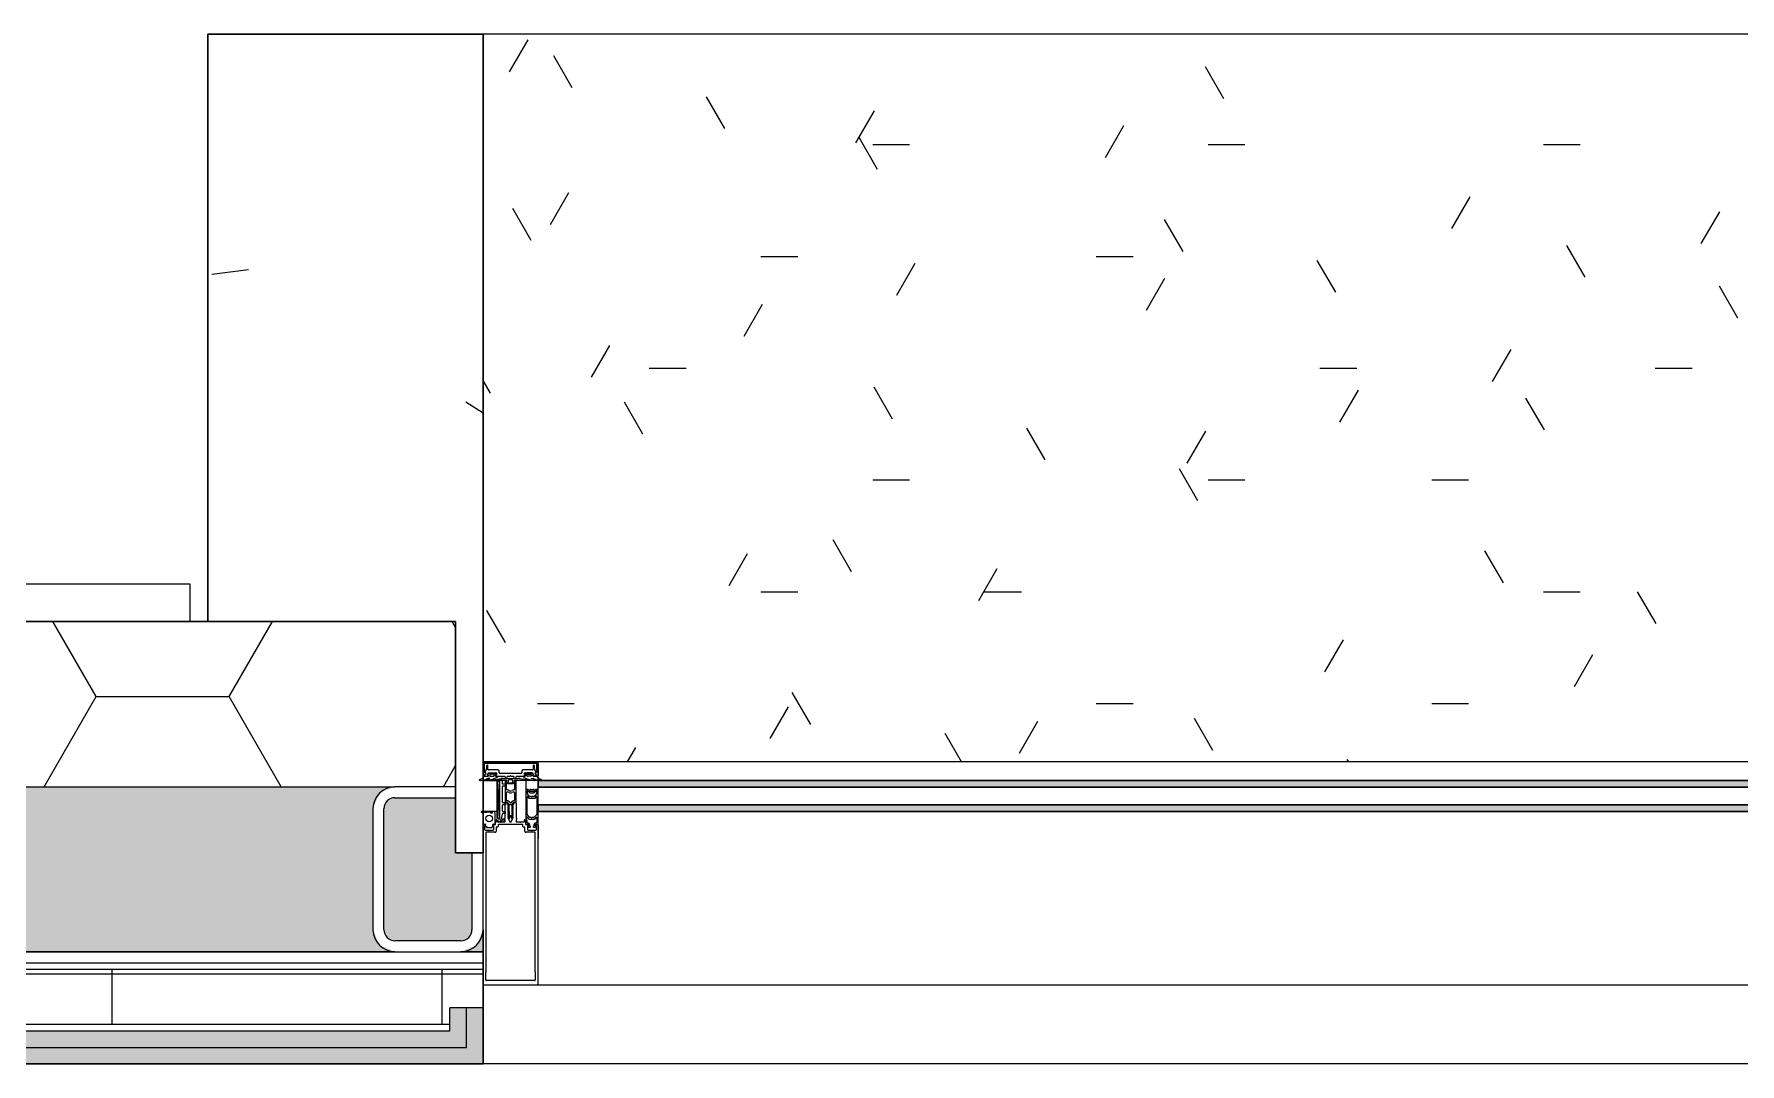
# Model space of a CAD drawing. Header units: millimetres. Extents: x 155920 to 295199, y -4084 to 97293.
# Drawn here: x 190401 to 191951, y 34245 to 35181 of the extents above; entities that cross this region are included whole.
import ezdxf

# ---------------------------------------------------------------- set-up
doc = ezdxf.new("R2010")
doc.units = ezdxf.units.MM
doc.header["$MEASUREMENT"] = 0
for name, color, linetype, lineweight in [('A-DETL-GENF', 7, 'CONTINUOUS', 9), ('A-GLAZ', 7, 'CONTINUOUS', 9), ('A-GLAZ-CURT', 7, 'CONTINUOUS', 9), ('A-GLAZ-CWMG', 7, 'CONTINUOUS', 9), ('A-WALL', 7, 'CONTINUOUS', 9), ('A-WALL-PATT', 7, 'CONTINUOUS', 25), ('I-WALL', 7, 'CONTINUOUS', 9), ('S-COLS', 52, 'CONTINUOUS', 9)]:
    doc.layers.add(name, color=color, linetype=linetype, lineweight=lineweight)

msp = doc.modelspace()

# ---------------------------------------------------------------- hatches: boundary and pattern name
at = {"layer": 'A-GLAZ-CURT'}
h = msp.add_hatch(color=256, dxfattribs=at)
h.paths.add_polyline_path([(192380.8, 34474.8), (192380.8, 34480.8), (190858.8, 34480.8), (190858.8, 34474.8), (192324, 34474.8)], flags=0)
h.paths.add_polyline_path([(192380.8, 34496.8), (192380.8, 34502.8), (190858.8, 34502.8), (190858.8, 34496.8), (192324, 34496.8)], flags=0)
at = {"layer": 'A-WALL-PATT', "lineweight": 9}
h = msp.add_hatch(color=256, dxfattribs=at)
h.paths.add_polyline_path([(230738.8, 34347.3), (230990.8, 34347.3), (230990.8, 34497.3), (229692.8, 34497.3), (229692.8, 34347.3), (230298.1, 34347.3)], flags=0)
h.paths.add_polyline_path([(220908.8, 34347.3), (220908.8, 34497.3), (202317.8, 34497.3), (202317.8, 34347.3), (220879.3, 34347.3)], flags=0)
h.paths.add_polyline_path([(199908.8, 34347.3), (199908.8, 34497.3), (197442.8, 34497.3), (197442.8, 34347.3), (199799.2, 34347.3)], flags=0)
h.paths.add_polyline_path([(194658.8, 34347.3), (194658.8, 34497.3), (192497.8, 34497.3), (192512, 34491.5), (192517.8, 34477.3), (192517.8, 34367.3), (192512, 34353.2), (192497.8, 34347.3), (194417.1, 34347.3)], flags=0)
h.paths.add_polyline_path([(192423.7, 34347.3), (192435, 34348.5), (192423.7, 34353.2), (192417.8, 34367.3), (192417.8, 34347.3)], flags=0)
h.paths.add_polyline_path([(190803, 34347.3), (190808.8, 34347.3), (190808.8, 34367.3), (190803, 34353.2), (190788.8, 34347.3), (190798.8, 34347.3)], flags=0)
h.paths.add_polyline_path([(190718.8, 34347.3), (190728.8, 34347.3), (190714.7, 34353.2), (190708.8, 34367.3), (190708.8, 34477.3), (190714.7, 34491.5), (190728.8, 34497.3), (187318, 34497.3), (187318, 34347.3), (190714.7, 34347.3)], flags=0)
h.paths.add_polyline_path([(183652.8, 34347.3), (185283.8, 34347.3), (185283.8, 34497.3), (159942.8, 34497.3), (159942.8, 34347.3), (183432.8, 34347.3)], flags=0)
h.paths.add_polyline_path([(157908.7, 34347.3), (157908.7, 34497.3), (156603.8, 34497.3), (156603.8, 34347.3), (157340, 34347.3)], flags=0)
h.paths.add_polyline_path([(192442.8, 34357.3), (192497.8, 34357.3), (192504.9, 34360.3), (192507.8, 34367.3), (192507.8, 34477.3), (192504.9, 34484.4), (192497.8, 34487.3), (192442.8, 34487.3), (192442.8, 34437.3), (192427.8, 34437.3), (192427.8, 34367.3), (192430.8, 34360.3), (192437.8, 34357.3)], flags=0)
h.paths.add_polyline_path([(190728.8, 34357.3), (190788.8, 34357.3), (190795.9, 34360.3), (190798.8, 34367.3), (190798.8, 34437.3), (190783.8, 34437.3), (190783.8, 34487.3), (190728.8, 34487.3), (190721.8, 34484.4), (190718.8, 34477.3), (190718.8, 34367.3), (190721.8, 34360.3)], flags=0)
h = msp.add_hatch(color=256, dxfattribs=at)
h.paths.add_polyline_path([(194118.1, 34245.3), (194658.8, 34245.3), (194658.8, 34296.3), (194643.8, 34296.3), (194643.8, 34260.3), (192432.8, 34260.3), (192432.8, 34296.3), (192417.8, 34296.3), (192417.8, 34245.3), (193819.1, 34245.3)], flags=0)
h.paths.add_polyline_path([(190808.8, 34245.3), (190808.8, 34296.3), (190793.8, 34296.3), (190793.8, 34260.3), (189398.8, 34260.3), (189398.8, 34245.3), (190231, 34245.3)], flags=0)
h.paths.add_polyline_path([(197480.3, 34245.3), (197480.3, 34260.3), (197457.8, 34260.3), (197457.8, 34296.3), (197442.8, 34296.3), (197442.8, 34245.3)], flags=0)
at = {"layer": 'A-WALL-PATT', "lineweight": 5}
h = msp.add_hatch(color=256, dxfattribs=at)
h.paths.add_polyline_path([(194417.1, 34260.3), (194643.8, 34260.3), (194643.8, 34296.3), (194628.8, 34296.3), (194628.8, 34275.3), (192447.8, 34275.3), (192447.8, 34296.3), (192432.8, 34296.3), (192432.8, 34260.3), (194118.1, 34260.3)], flags=0)
h.paths.add_polyline_path([(197480.3, 34260.3), (197480.3, 34275.3), (197472.8, 34275.3), (197472.8, 34296.3), (197457.8, 34296.3), (197457.8, 34260.3)], flags=0)
h.paths.add_polyline_path([(189398.8, 34260.3), (190793.8, 34260.3), (190793.8, 34296.3), (190778.8, 34296.3), (190778.8, 34275.3), (189398.8, 34275.3)], flags=0)

# ---------------------------------------------------------------- linework, layer by layer
at = {"layer": 'A-DETL-GENF'}
for p, q in [((190808.8, 34507.3), (190808.8, 34518.3)), ((190809.8, 34517.8), (190809.8, 34516.5)), ((190811.4, 34509.7), (190809.9, 34507.1)), ((190811.2, 34509.7), (190809.9, 34506.9)), ((190810, 34516.1), (190810, 34510.7)), ((190810.1, 34510.5), (190811.2, 34509.9)), ((190810.3, 34519.8), (190857.3, 34519.8)), ((190811, 34518.3), (190810.3, 34518.3)), ((190812, 34513.1), (190810.6, 34510.7)), ((190810.6, 34510.4), (190811.3, 34510)), ((190853.1, 34518.3), (190811, 34518.3)), ((190812, 34516.3), (190812, 34513.4)), ((190812.8, 34516.8), (190812.5, 34516.8)), ((190813.3, 34513), (190813.3, 34516.3)), ((190813.3, 34508.5), (190814.8, 34509.8)), ((190822.5, 34512.5), (190813.8, 34512.5)), ((190814.3, 34510), (190820.5, 34510)), ((190814.8, 34509.8), (190819, 34509.8)), ((190819, 34509.8), (190820.5, 34508.5)), ((190821, 34509.5), (190821, 34508)), ((190823.5, 34510.3), (190823.5, 34511.5)), ((190844.1, 34511.5), (190844.1, 34510.3)), ((190853.8, 34512.5), (190845.1, 34512.5)), ((190846.6, 34508), (190846.6, 34509.5)), ((190847.1, 34510), (190853.3, 34510)), ((190848.6, 34509.8), (190847.1, 34508.5)), ((190852.8, 34509.8), (190848.6, 34509.8)), ((190854.3, 34508.5), (190852.8, 34509.8)), ((190857.3, 34518.3), (190853.1, 34518.3)), ((190854.3, 34516.3), (190854.3, 34513)), ((190855.1, 34516.8), (190854.8, 34516.8)), ((190855.6, 34513.4), (190855.6, 34516.3)), ((190857.1, 34510.7), (190855.7, 34513.1)), ((190856.3, 34510), (190857, 34510.4)), ((190857.8, 34507.1), (190856.3, 34509.7)), ((190857.8, 34506.9), (190856.4, 34509.6)), ((190856.5, 34509.9), (190857.5, 34510.4)), ((190857.6, 34510.6), (190857.6, 34516.1)), ((190857.8, 34516.5), (190857.8, 34517.8)), ((190858.8, 34518.3), (190858.8, 34507.3)), ((190806.6, 34502.8), (190805.7, 34502.8)), ((190809.7, 34506.8), (190809.3, 34506.8)), ((190810, 34506.8), (190812.9, 34506.8)), ((190810.2, 34506.8), (190813.5, 34506.8)), ((190812, 34503.3), (190817.2, 34503.3)), ((190828.8, 34502.8), (190812, 34502.8)), ((190812.8, 34508), (190812.8, 34508.5)), ((190813.5, 34507.9), (190813, 34507.8)), ((190813, 34504.1), (190815.1, 34504.4)), ((190815, 34504.6), (190813.3, 34504.6)), ((190813.7, 34507.9), (190813.5, 34507.9)), ((190813.7, 34507), (190813.7, 34507.9)), ((190814.9, 34508.3), (190814.9, 34507.3)), ((190818.4, 34508.8), (190815.4, 34508.8)), ((190815.4, 34506.8), (190818.4, 34506.8)), ((190821.6, 34505.7), (190817.7, 34504.1)), ((190818, 34503.4), (190825.2, 34504.7)), ((190818.9, 34507.3), (190818.9, 34508.3)), ((190820.2, 34507.9), (190820.2, 34507)), ((190820.4, 34507.9), (190820.2, 34507.9)), ((190820.8, 34507.8), (190820.4, 34507.9)), ((190820.4, 34506.8), (190821.9, 34506.8)), ((190821, 34506.8), (190828.3, 34506.8)), ((190821.8, 34502.3), (190823.8, 34468.3)), ((190823.8, 34502.3), (190821.8, 34468.3)), ((190821.8, 34502.3), (190823.8, 34502.3)), ((190821.8, 34468.3), (190821.8, 34502.3)), ((190821.9, 34506.8), (190821.9, 34506.1)), ((190823.8, 34468.3), (190823.8, 34503.3)), ((190823.8, 34502.3), (190823.8, 34468.3)), ((190824.3, 34503.8), (190825.8, 34503.8)), ((190833.8, 34509.3), (190824.5, 34509.3)), ((190826.3, 34503.3), (190826.3, 34500.3)), ((190826.3, 34497.3), (190826.3, 34483.3)), ((190826.8, 34499.8), (190829.2, 34499.8)), ((190829.2, 34497.8), (190826.8, 34497.8)), ((190827, 34504.8), (190833.8, 34504.8)), ((190828.8, 34506.3), (190828.8, 34505.3)), ((190830.2, 34502.8), (190828.8, 34502.8)), ((190828.8, 34502.6), (190828.8, 34483.3)), ((190829.9, 34502.8), (190829, 34502.8)), ((190829.3, 34504.8), (190830.2, 34504.8)), ((190829.4, 34499.6), (190829.4, 34498)), ((190830.1, 34501.9), (190830.6, 34501.9)), ((190830.3, 34494.8), (190830.1, 34501.9)), ((190831.8, 34499.8), (190830.2, 34501.1)), ((190830.4, 34501.7), (190830.6, 34501.7)), ((190830.6, 34501.7), (190830.6, 34502.4)), ((190830.7, 34505.3), (190830.7, 34506.3)), ((190831.2, 34494.3), (190830.8, 34494.3)), ((190831.2, 34506.8), (190833.5, 34506.8)), ((190831.8, 34502.9), (190831.8, 34501.3)), ((190835.8, 34499.8), (190831.8, 34499.8)), ((190833.8, 34503.4), (190832.3, 34503.4)), ((190832.3, 34500.8), (190835.3, 34500.8)), ((190843.1, 34509.3), (190833.8, 34509.3)), ((190833.8, 34504.8), (190840.7, 34504.8)), ((190835.3, 34503.4), (190833.8, 34503.4)), ((190834.1, 34506.8), (190836.4, 34506.8)), ((190835.8, 34501.3), (190835.8, 34502.9)), ((190837.4, 34501.1), (190835.8, 34499.8)), ((190836.8, 34494.3), (190836.5, 34494.3)), ((190836.9, 34506.3), (190836.9, 34505.3)), ((190837.1, 34502.4), (190837.1, 34501.7)), ((190837.1, 34501.9), (190837.5, 34501.9)), ((190837.1, 34501.7), (190837.3, 34501.7)), ((190837.4, 34495.3), (190837.3, 34494.8)), ((190837.4, 34504.8), (190838.3, 34504.8)), ((190837.5, 34501.9), (190837.4, 34495.3)), ((190838.8, 34502.8), (190837.5, 34502.8)), ((190838.6, 34502.8), (190837.8, 34502.8)), ((190838.8, 34505.3), (190838.8, 34506.3)), ((190855.6, 34502.8), (190838.8, 34502.8)), ((190838.8, 34493), (190838.8, 34502.6)), ((190839.3, 34506.8), (190846.7, 34506.8)), ((190842.4, 34504.7), (190849.6, 34503.4)), ((190845.7, 34506.8), (190845.7, 34506.1)), ((190847.3, 34506.8), (190845.7, 34506.8)), ((190846, 34505.7), (190849.9, 34504.1)), ((190846.8, 34507.8), (190847.3, 34507.9)), ((190847.3, 34507.9), (190847.5, 34507.9)), ((190847.5, 34507.9), (190847.5, 34507)), ((190847.6, 34502.8), (190847.6, 34498.8)), ((190858.8, 34502.8), (190847.6, 34502.8)), ((190847.6, 34498.8), (190847.6, 34494.8)), ((190847.6, 34494.8), (190849.6, 34494.8)), ((190847.6, 34494.3), (190847.6, 34463)), ((190849.1, 34494.8), (190848.1, 34494.8)), ((190848.7, 34507.3), (190848.7, 34508.3)), ((190849.2, 34508.8), (190852.2, 34508.8)), ((190852.2, 34506.8), (190849.2, 34506.8)), ((190849.3, 34493.8), (190849.9, 34493.8)), ((190849.9, 34493.8), (190850, 34494.4)), ((190850.5, 34503.3), (190855.6, 34503.3)), ((190851.3, 34493.3), (190851.3, 34494.3)), ((190851.8, 34494.8), (190853.3, 34494.8)), ((190852.6, 34504.6), (190854.4, 34504.6)), ((190854.7, 34504.1), (190852.6, 34504.4)), ((190852.7, 34508.3), (190852.7, 34507.3)), ((190853.3, 34494.8), (190854.8, 34494.8)), ((190854, 34507.9), (190854.2, 34507.9)), ((190854, 34507), (190854, 34507.9)), ((190854.2, 34507.9), (190854.6, 34507.8)), ((190857.4, 34506.8), (190854.2, 34506.8)), ((190854.8, 34508.5), (190854.8, 34508)), ((190854.8, 34506.8), (190857.6, 34506.8)), ((190855.3, 34494.3), (190855.3, 34493.3)), ((190856.5, 34493.7), (190856.5, 34494.4)), ((190856.5, 34493.8), (190857.1, 34493.8)), ((190856.7, 34493.7), (190856.5, 34493.8)), ((190856.9, 34494.8), (190858.8, 34494.8)), ((190858.3, 34494.8), (190857.3, 34494.8)), ((190858.3, 34506.8), (190858, 34506.8)), ((190858.8, 34494.8), (190858.8, 34502.8)), ((190858.8, 34463), (190858.8, 34494.3)), ((190861, 34502.8), (190862, 34502.8)), ((190826.3, 34480.3), (190826.3, 34475.3)), ((190826.8, 34482.8), (190828.9, 34482.8)), ((190828.9, 34480.8), (190826.8, 34480.8)), ((190828.8, 34468.9), (190828.8, 34482.3)), ((190829.1, 34482.6), (190829.1, 34481)), ((190829.3, 34482.8), (190831.3, 34482.8)), ((190831.2, 34482.8), (190829.3, 34482.8)), ((190830.3, 34484.8), (190830.3, 34492)), ((190830.8, 34492.5), (190831.2, 34492.5)), ((190831.3, 34484.3), (190830.8, 34484.3)), ((190830.8, 34481.6), (190831.6, 34480.7)), ((190831.5, 34481.9), (190831, 34481.9)), ((190831.6, 34480.3), (190831.2, 34480.1)), ((190831.2, 34480.1), (190831.6, 34479.9)), ((190831.5, 34478.5), (190831.2, 34478.3)), ((190831.2, 34478.3), (190831.6, 34478.1)), ((190831.7, 34482.3), (190831.7, 34482.1)), ((190831.7, 34479.7), (190831.7, 34478.6)), ((190833.7, 34482.6), (190832.8, 34483.6)), ((190834.8, 34483.6), (190834, 34482.6)), ((190835.9, 34482.1), (190835.9, 34482.3)), ((190835.9, 34479.6), (190835.9, 34480.4)), ((190835.9, 34478.8), (190836, 34477.9)), ((190836.4, 34479.2), (190836, 34479.4)), ((190836, 34479), (190836.4, 34479.2)), ((190836.6, 34481.9), (190836.1, 34481.9)), ((190836.1, 34480.8), (190836.8, 34481.5)), ((190836.8, 34484.3), (190836.4, 34484.3)), ((190836.4, 34482.8), (190838.3, 34482.8)), ((190838.3, 34482.8), (190836.4, 34482.8)), ((190836.5, 34492.5), (190836.7, 34492.5)), ((190836.7, 34492.5), (190836.8, 34492.5)), ((190836.8, 34481.5), (190836.8, 34481.7)), ((190837.3, 34492), (190837.3, 34484.8)), ((190838.8, 34483.3), (190838.8, 34493)), ((190838.8, 34482.3), (190838.8, 34468.9)), ((190848.8, 34480.3), (190848.8, 34488.3)), ((190848.8, 34472.3), (190848.8, 34480.3)), ((190849.1, 34491), (190849.1, 34493.6)), ((190851.1, 34488.5), (190849.2, 34490.7)), ((190849.2, 34488.4), (190850.4, 34487)), ((190849.7, 34493.2), (190851.3, 34491.8)), ((190850, 34493.7), (190849.8, 34493.7)), ((190850.8, 34486.8), (190855.7, 34486.8)), ((190851.3, 34491.8), (190855.3, 34491.8)), ((190852.9, 34488.3), (190851.5, 34488.3)), ((190854.8, 34492.8), (190851.8, 34492.8)), ((190855, 34488.3), (190853.5, 34488.3)), ((190855.3, 34491.8), (190856.9, 34493.2)), ((190857.3, 34490.8), (190855.4, 34488.5)), ((190856.1, 34487), (190857.3, 34488.4)), ((190857.3, 34493.6), (190857.3, 34490.8)), ((190857.6, 34488.3), (190857.6, 34472.3)), ((190810.1, 34474.8), (190807.7, 34474.8)), ((190808.8, 34472.4), (190808.8, 34463.2)), ((190808.8, 34463.2), (190810.8, 34463.2)), ((190809.3, 34462.8), (190810.4, 34462.8)), ((190810.1, 34474.4), (190810.1, 34474.8)), ((190812.1, 34473.9), (190810.6, 34473.9)), ((190811.2, 34462.2), (190811.2, 34462.8)), ((190814.4, 34474.2), (190813.1, 34474.2)), ((190818.5, 34474.8), (190815.8, 34474.8)), ((190815.8, 34473.8), (190817.2, 34473.8)), ((190817.2, 34473.3), (190816.3, 34473.3)), ((190817.7, 34462.2), (190817.7, 34462.8)), ((190818.1, 34463.2), (190820, 34463.2)), ((190818.5, 34462.8), (190820.1, 34462.8)), ((190820, 34463.2), (190820, 34473.3)), ((190820.3, 34463), (190820.3, 34466.5)), ((190820.4, 34466.7), (190820.7, 34467.1)), ((190821.1, 34466.2), (190821.1, 34465.5)), ((190821.4, 34466.7), (190821.2, 34466.5)), ((190821.3, 34465.3), (190824.3, 34465.3)), ((190821.6, 34466.6), (190823.3, 34467.3)), ((190823.8, 34468.3), (190821.8, 34468.3)), ((190825.9, 34465.3), (190821.9, 34465.3)), ((190828.4, 34462.8), (190823, 34462.8)), ((190825, 34467.4), (190824.8, 34467.3)), ((190824.9, 34465.3), (190828.6, 34465.3)), ((190825, 34466.5), (190826.1, 34466.5)), ((190826.3, 34472.4), (190825.3, 34467.7)), ((190826.8, 34474.8), (190828.8, 34474.8)), ((190828.8, 34472.8), (190826.8, 34472.8)), ((190826.9, 34467.3), (190826.9, 34467.8)), ((190827.1, 34468), (190827.9, 34468)), ((190828.1, 34467.8), (190828.1, 34467)), ((190828.3, 34467.8), (190828.8, 34468.7)), ((190828.6, 34467.5), (190828.4, 34467.5)), ((190833.8, 34462.8), (190828.4, 34462.8)), ((190828.8, 34465.5), (190828.8, 34467.3)), ((190829, 34474.6), (190829, 34473)), ((190831.6, 34476.7), (190831.2, 34476.5)), ((190831.2, 34476.5), (190831.6, 34476.3)), ((190831.6, 34474.9), (190831.2, 34474.7)), ((190831.2, 34474.7), (190831.6, 34474.5)), ((190831.6, 34473.1), (190831.2, 34472.9)), ((190831.2, 34472.9), (190831.6, 34472.7)), ((190831.6, 34471.3), (190831.2, 34471.1)), ((190831.2, 34471.1), (190831.6, 34470.9)), ((190831.6, 34469.5), (190831.2, 34469.3)), ((190831.2, 34469.3), (190831.6, 34469.1)), ((190831.5, 34478.2), (190831.6, 34477.9)), ((190831.5, 34475.5), (190831.6, 34475.2)), ((190831.6, 34477.9), (190831.7, 34476.9)), ((190831.6, 34476.3), (190831.6, 34475.8)), ((190831.6, 34475.2), (190831.7, 34476.1)), ((190831.7, 34474.3), (190831.7, 34473.3)), ((190831.7, 34472.5), (190831.7, 34471.5)), ((190831.7, 34470.7), (190831.8, 34469.7)), ((190831.8, 34469.7), (190832.6, 34468.4)), ((190831.8, 34468.7), (190832.9, 34465.9)), ((190833, 34468.7), (190832.6, 34469.5)), ((190832.8, 34469.8), (190834.9, 34469.8)), ((190833.8, 34470.8), (190833, 34470.8)), ((190834.7, 34470.8), (190833.8, 34470.8)), ((190844.6, 34462.8), (190833.8, 34462.8)), ((190835, 34469.5), (190834.6, 34468.7)), ((190834.8, 34465.9), (190835.9, 34468.7)), ((190835.1, 34468.4), (190835.8, 34469.7)), ((190835.8, 34469.7), (190835.9, 34468.9)), ((190835.9, 34476), (190835.9, 34477)), ((190835.9, 34474.2), (190836, 34475.2)), ((190835.9, 34472.4), (190835.9, 34473.4)), ((190835.9, 34470.6), (190835.9, 34471.6)), ((190836, 34477.9), (190836.2, 34478.2)), ((190836.4, 34477.4), (190836, 34477.6)), ((190836, 34477.2), (190836.4, 34477.4)), ((190836, 34475.8), (190836, 34476.3)), ((190836.4, 34475.6), (190836, 34475.8)), ((190836, 34475.4), (190836.4, 34475.6)), ((190836, 34475.2), (190836.2, 34475.5)), ((190836.4, 34473.8), (190836, 34474)), ((190836, 34473.6), (190836.4, 34473.8)), ((190836.4, 34472), (190836, 34472.2)), ((190836, 34471.8), (190836.4, 34472)), ((190836.4, 34470.2), (190836, 34470.4)), ((190836, 34470), (190836.4, 34470.2)), ((190838.8, 34467.3), (190838.8, 34465.5)), ((190838.9, 34468.7), (190839.4, 34467.8)), ((190839.2, 34467.5), (190839, 34467.5)), ((190839, 34465.3), (190842.8, 34465.3)), ((190843.4, 34465.3), (190846.3, 34465.3)), ((190846.4, 34466.5), (190846.3, 34466.7)), ((190846.5, 34465.5), (190846.5, 34466.2)), ((190847, 34467.1), (190847.2, 34466.7)), ((190847.3, 34466.5), (190847.3, 34463)), ((190847.5, 34462.8), (190849.2, 34462.8)), ((190847.8, 34462.8), (190848.6, 34462.8)), ((190848.6, 34466.9), (190848.6, 34469.5)), ((190848.6, 34462.8), (190849.3, 34463.1)), ((190848.8, 34464.5), (190848.8, 34466.5)), ((190851.1, 34469.5), (190848.9, 34472.1)), ((190849, 34469.7), (190850.4, 34468)), ((190849.3, 34464.3), (190849, 34464.3)), ((190850.8, 34467.8), (190855.7, 34467.8)), ((190852.9, 34469.3), (190851.5, 34469.3)), ((190855, 34469.3), (190853.5, 34469.3)), ((190857.6, 34472.1), (190855.4, 34469.5)), ((190856.1, 34468), (190857.5, 34469.7)), ((190857.4, 34464.3), (190857.1, 34464.3)), ((190857.1, 34463.1), (190857.8, 34462.8)), ((190857.3, 34462.8), (190858.3, 34462.8)), ((190857.6, 34466.5), (190857.6, 34464.5)), ((190857.8, 34469.5), (190857.8, 34466.9)), ((190857.8, 34462.8), (190858.6, 34462.8)), ((190808.8, 34450.1), (190808.8, 34462.3)), ((190808.8, 34329), (190808.8, 34450.1)), ((190810.3, 34461.6), (190810.3, 34458.3)), ((190812.5, 34460.2), (190810.4, 34461.9)), ((190811.1, 34461.8), (190810.5, 34461.8)), ((190811.2, 34462.2), (190810.6, 34462.2)), ((190810.8, 34457.8), (190814.1, 34457.8)), ((190810.9, 34461.6), (190812.5, 34460.2)), ((190811.3, 34455.3), (190811.3, 34450.1)), ((190811.3, 34450.1), (190811.3, 34329)), ((190819.7, 34455.8), (190811.8, 34455.8)), ((190812.5, 34460.2), (190816.5, 34460.2)), ((190814.7, 34457.8), (190818, 34457.8)), ((190816.5, 34460.2), (190818.5, 34461.9)), ((190817.7, 34462.2), (190818.3, 34462.2)), ((190818.3, 34461.8), (190817.7, 34461.8)), ((190818.5, 34458.3), (190818.5, 34461.6)), ((190820.7, 34460.1), (190820.7, 34456.8)), ((190822, 34460.6), (190821.2, 34460.6)), ((190822.5, 34462.3), (190822.5, 34461.1)), ((190845.1, 34461.1), (190845.1, 34462.3)), ((190846.4, 34460.6), (190845.6, 34460.6)), ((190846.9, 34456.8), (190846.9, 34460.1)), ((190855.8, 34455.8), (190847.9, 34455.8)), ((190849.1, 34461.6), (190849.1, 34458.3)), ((190849.9, 34461.8), (190849.3, 34461.8)), ((190849.6, 34457.8), (190852.9, 34457.8)), ((190849.7, 34461), (190850.2, 34460.4)), ((190850.2, 34462.3), (190850.1, 34461.7)), ((190850.2, 34460.4), (190851.5, 34460.4)), ((190851.3, 34461.5), (190851.3, 34462.3)), ((190851.8, 34461.3), (190851.5, 34461.3)), ((190852, 34460.9), (190852, 34461.1)), ((190853.5, 34457.8), (190856.8, 34457.8)), ((190854.5, 34461.1), (190854.5, 34460.9)), ((190854.9, 34461.3), (190854.7, 34461.3)), ((190855, 34460.4), (190856.2, 34460.4)), ((190855.1, 34462.3), (190855.1, 34461.5)), ((190856.4, 34461.7), (190856.2, 34462.3)), ((190856.2, 34460.4), (190856.8, 34461)), ((190856.3, 34450.1), (190856.3, 34455.3)), ((190856.3, 34329), (190856.3, 34450.1)), ((190857.1, 34461.8), (190856.5, 34461.8)), ((190857.3, 34458.3), (190857.3, 34461.6)), ((190858.8, 34462.3), (190858.8, 34450.1)), ((190858.8, 34329), (190858.8, 34450.1)), ((190808.8, 34329), (190808.8, 34318.3)), ((190811.3, 34321.6), (190811.3, 34329)), ((190856.3, 34329), (190856.3, 34321.6)), ((190858.8, 34318.3), (190858.8, 34329)), ((190809.8, 34317.3), (190857.8, 34317.3)), ((190855.8, 34321.1), (190811.8, 34321.1))]:
    msp.add_line(p, q, dxfattribs=at)
msp.add_circle((190814.5, 34468.3), 3, dxfattribs=at)
for centre, radius, start, end in [((190810.3, 34518.3), 1.5, 90, 180), ((190810.3, 34517.8), 0.5, 90, 180), ((190810, 34516.5), 0.2, 180, 240.0066), ((190809.8, 34516.1), 0.2, 0, 60.0066), ((190810.2, 34510.7), 0.2, 180, 239.9992), ((190810.7, 34510.6), 0.2, 150, 240), ((190811.1, 34509.7), 0.2, 333.4345, 59.9992), ((190811.2, 34509.8), 0.2, 329.2563, 60), ((190812.5, 34516.3), 0.5, 90, 180), ((190811.5, 34513.4), 0.5, 330, 0), ((190812.8, 34516.3), 0.5, 0, 90), ((190814.3, 34508.5), 1.5, 90, 180), ((190813.8, 34513), 0.5, 180, 270), ((190820.5, 34509.5), 0.5, 0, 90), ((190822.5, 34511.5), 1, 0, 90), ((190824.5, 34510.3), 1, 180, 270), ((190843.1, 34510.3), 1, 270, 0), ((190845.1, 34511.5), 1, 90, 180), ((190847.1, 34509.5), 0.5, 90, 180), ((190853.3, 34508.5), 1.5, 0, 90), ((190853.8, 34513), 0.5, 270, 0), ((190854.8, 34516.3), 0.5, 90, 180), ((190855.1, 34516.3), 0.5, 0, 90), ((190856.1, 34513.4), 0.5, 180, 210), ((190856.4, 34509.8), 0.2, 120, 210.7437), ((190856.6, 34509.7), 0.2, 116.565, 206.565), ((190856.9, 34510.6), 0.2, 300, 30), ((190857.3, 34518.3), 1.5, 0, 90), ((190857.3, 34517.8), 0.5, 0, 90), ((190857.4, 34510.6), 0.2, 296.565, 0), ((190857.8, 34516.1), 0.2, 120, 180), ((190857.6, 34516.5), 0.2, 300, 0), ((190805.7, 34503.1), 0.25, 151.0662, 270), ((190807.2, 34502.2), 2, 109.948, 151.0662), ((190804.1, 34510.7), 7, 289.948, 324.4239), ((190806.6, 34504.3), 1.5, 270, 283.3207), ((190796.4, 34547.6), 46, 283.3207, 290.1437), ((190809.3, 34507.3), 0.5, 180, 270), ((190809.7, 34507), 0.2, 270, 333.4345), ((190810, 34507), 0.2, 149.2563, 270), ((190810.2, 34506.3), 0.5, 90, 144.4239), ((190812, 34503.1), 0.2, 90, 180), ((190812, 34503), 0.2, 180, 270), ((190813.3, 34501.6), 3, 90, 110.1437), ((190813.1, 34503.7), 0.4, 111.8287, 270), ((190813, 34508), 0.2, 180, 270), ((190812.9, 34507.8), 1, 270, 345.5225), ((190814, 34511.9), 8.63, 264.1001, 279.8385), ((190813.5, 34508.2), 0.3, 132, 259.9999), ((190813.5, 34507), 0.2, 270, 0), ((190813.6, 34507.6), 0.2, 345.5225, 89.9999), ((190815.4, 34508.3), 0.5, 90, 180), ((190815.4, 34507.3), 0.5, 180, 224.9999), ((190815, 34504.5), 0.1, 291.8289, 90), ((190815.4, 34507.3), 0.5, 225, 270), ((190814, 34511.9), 8.63, 279.8385, 295.5769), ((190817.2, 34508.3), 5, 270, 280), ((190818.4, 34508.3), 0.5, 0, 90), ((190818.4, 34507.3), 0.5, 270, 0), ((190820.2, 34507.6), 0.2, 90.0001, 194.4775), ((190821, 34507.8), 1, 194.4775, 270), ((190820.4, 34507), 0.2, 180, 270), ((190820.3, 34508.2), 0.3, 280, 48), ((190820.8, 34508), 0.2, 270, 0), ((190821.4, 34506.1), 0.5, 292.0362, 0), ((190824.3, 34503.3), 0.5, 90, 180), ((190827, 34494.8), 10, 90, 100), ((190825.8, 34503.3), 0.5, 0, 90), ((190826.8, 34500.3), 0.5, 180, 270), ((190826.8, 34497.3), 0.5, 90, 180), ((190828.3, 34506.3), 0.5, 0, 90), ((190829.3, 34505.3), 0.5, 180, 270), ((190829, 34502.6), 0.2, 90, 180), ((190829.2, 34499.6), 0.2, 359, 90), ((190829.2, 34498), 0.2, 270, 359), ((190829.9, 34501.9), 0.9, 16.6016, 90), ((190830.4, 34501.4), 0.3, 100.0001, 230), ((190830.2, 34505.3), 0.5, 270, 0), ((190830.2, 34502.4), 0.4, 0, 90), ((190830.8, 34494.8), 0.5, 181.5074, 270), ((190830.6, 34502.1), 0.2, 270, 0), ((190831.2, 34506.3), 0.5, 90, 180), ((190831.2, 34492.3), 2, 48.5904, 90), ((190832.3, 34502.9), 0.5, 90, 180), ((190832.3, 34501.3), 0.5, 180, 270), ((190833.8, 34495.3), 2, 228.5904, 270.0043), ((190833.8, 34506.8), 0.3, 90, 180), ((190833.8, 34506.8), 0.3, 360, 90), ((190833.8, 34495.3), 2, 270.0042, 311.4097), ((190836.5, 34492.3), 2, 90, 131.4097), ((190835.3, 34502.9), 0.5, 0, 90), ((190835.3, 34501.3), 0.5, 270, 0), ((190836.4, 34506.3), 0.5, 0, 90), ((190836.8, 34494.8), 0.5, 270, 358.4904), ((190837.4, 34505.3), 0.5, 180, 270), ((190837.8, 34501.9), 0.9, 90, 163.3984), ((190837.1, 34502.1), 0.2, 180, 270), ((190837.5, 34502.4), 0.4, 90, 180), ((190837.2, 34501.4), 0.3, 310, 79.9999), ((190838.3, 34505.3), 0.5, 270, 0), ((190838.6, 34502.6), 0.2, 0, 90), ((190839.3, 34506.3), 0.5, 90, 180), ((190840.7, 34494.8), 10, 80, 90), ((190846.2, 34506.1), 0.5, 180, 247.9638), ((190846.8, 34508), 0.2, 180, 270), ((190846.7, 34507.8), 1, 270, 345.5225), ((190847.3, 34508.2), 0.3, 132, 259.9999), ((190847.3, 34507), 0.2, 270, 0), ((190847.4, 34507.6), 0.2, 345.5225, 89.9999), ((190848.1, 34494.3), 0.5, 135, 180), ((190848.1, 34494.3), 0.5, 90, 135), ((190849.2, 34508.3), 0.5, 90, 180), ((190849.2, 34507.3), 0.5, 180, 270), ((190849.1, 34493.8), 1.03, 15.7632, 90.1463), ((190849.3, 34493.6), 0.2, 90, 180), ((190850.5, 34508.3), 5, 260, 270), ((190849.6, 34494.4), 0.4, 360, 90), ((190853.7, 34511.9), 8.63, 244.4231, 260.1615), ((190849.9, 34494), 0.2, 270.0001, 14.4775), ((190851.8, 34494.3), 0.5, 90, 180), ((190852.2, 34508.3), 0.5, 0, 90), ((190852.2, 34507.3), 0.5, 270, 315), ((190853.7, 34511.9), 8.63, 260.1615, 275.8999), ((190852.6, 34504.5), 0.1, 90, 248.1714), ((190852.2, 34507.3), 0.5, 315, 0), ((190854, 34507.6), 0.2, 90.0001, 194.4775), ((190854.8, 34507.8), 1, 194.4775, 270), ((190854.2, 34507), 0.2, 180, 270), ((190854.1, 34508.2), 0.3, 280, 48), ((190854.4, 34501.6), 3, 69.8563, 90), ((190854.5, 34503.7), 0.4, 270, 68.1713), ((190854.6, 34508), 0.2, 270, 0), ((190854.8, 34494.3), 0.5, 0, 90), ((190871.3, 34547.6), 46, 249.8563, 256.6793), ((190855.6, 34503.1), 0.2, 360, 90), ((190855.6, 34503), 0.2, 270, 0), ((190857.3, 34493.8), 1.03, 89.8537, 164.2368), ((190856.5, 34494), 0.2, 165.5225, 269.9999), ((190856.9, 34494.4), 0.4, 90, 180), ((190857.1, 34493.6), 0.2, 0, 90), ((190857.4, 34506.3), 0.5, 35.5761, 90), ((190857.6, 34507), 0.2, 270, 30.7437), ((190858, 34507), 0.2, 206.565, 270), ((190863.5, 34510.7), 7, 215.5761, 250.052), ((190858.3, 34507.3), 0.5, 270, 0), ((190858.3, 34494.3), 0.5, 0, 90), ((190861, 34504.3), 1.5, 256.6793, 270), ((190860.5, 34502.2), 2, 28.9338, 70.052), ((190862, 34503.1), 0.25, 270, 28.9338), ((190826.8, 34483.3), 0.5, 180, 270), ((190826.8, 34480.3), 0.5, 90, 180), ((190829.3, 34483.3), 0.5, 180, 270), ((190829.3, 34482.3), 0.5, 90, 180), ((190828.9, 34482.6), 0.2, 359, 90), ((190828.9, 34481), 0.2, 270, 359), ((190830.8, 34492), 0.5, 90, 180), ((190830.8, 34484.8), 0.5, 180, 270), ((190831, 34481.7), 0.2, 90, 180), ((190831.2, 34490.5), 2, 48.5904, 90), ((190831.2, 34482.3), 0.5, 0, 90), ((190831.3, 34482.3), 2, 40, 90), ((190831.3, 34482.3), 0.5, 356.762, 90), ((190831.6, 34478.3), 0.2, 119.9999, 179.9992), ((190831.5, 34482.1), 0.2, 270, 0), ((190831.5, 34480.5), 0.2, 300.0001, 21.156), ((190831.5, 34479.7), 0.2, 0, 60), ((190831.5, 34478.7), 0.2, 300, 360), ((190937.4, 34476.3), 105.7, 176.762, 178.7834), ((190937.4, 34476.3), 105, 177.3127, 182.7418), ((190832.6, 34481.2), 0.2, 51.4193, 177.3127), ((190833.8, 34493.5), 2, 228.5904, 270.0043), ((190833.8, 34482.7), 1.7, 231.4193, 270.0001), ((190833.8, 34482.7), 0.2, 220, 270.0002), ((190833.8, 34493.5), 2, 270.0042, 311.4097), ((190833.8, 34482.7), 0.2, 269.9998, 320), ((190833.8, 34482.7), 1.7, 269.9999, 308.5808), ((190836.4, 34482.3), 2, 90, 140), ((190835, 34481.2), 0.2, 65.6341, 128.5808), ((190835, 34481.2), 0.2, 2.6873, 65.6339), ((190836.5, 34490.5), 2, 90, 131.4097), ((190730.3, 34476.3), 105, 357.2582, 2.6873), ((190836.4, 34482.3), 0.5, 90, 180), ((190836.4, 34482.3), 0.5, 90, 183.2381), ((190730.3, 34476.3), 105.7, 1.2165, 3.2381), ((190836.1, 34482.1), 0.2, 180, 270), ((190836.4, 34480.4), 0.5, 135, 180), ((190836.1, 34479.6), 0.2, 180, 239.9999), ((190836.1, 34478.8), 0.2, 120, 180), ((190836, 34478.3), 0.2, 359.9994, 59.9994), ((190836.6, 34481.7), 0.2, 360, 90), ((190836.8, 34492), 0.5, 0, 90), ((190836.8, 34484.8), 0.5, 270, 315), ((190836.8, 34484.8), 0.5, 315, 0), ((190838.3, 34483.3), 0.5, 270, 0), ((190838.3, 34482.3), 0.5, 0, 90), ((190849, 34488.3), 0.2, 40, 180), ((190849.6, 34491), 0.5, 180, 220), ((190849.9, 34493.4), 0.3, 99.9999, 230), ((190850.8, 34487.3), 0.5, 220, 270), ((190851.5, 34488.8), 0.5, 220, 270), ((190851.8, 34493.3), 0.5, 180, 270), ((190853.2, 34488.3), 0.3, 180, 0), ((190854.8, 34493.3), 0.5, 270, 0), ((190855, 34488.8), 0.5, 270, 320), ((190855.7, 34487.3), 0.5, 270, 320), ((190856.7, 34493.4), 0.3, 310, 80), ((190857.4, 34488.3), 0.2, 0, 140), ((190807.7, 34474.3), 0.5, 90, 260.6077), ((190807.3, 34472.4), 1.5, 0, 80.6077), ((190809.3, 34462.3), 0.5, 90, 180), ((190810.6, 34474.4), 0.5, 180, 270), ((190810.4, 34461.8), 1, 14.4775, 90), ((190810.8, 34462.8), 0.4, 0, 90), ((190810.8, 34462.8), 0.4, 0, 90), ((190813.1, 34472.2), 2, 90, 121.7883), ((190814.4, 34472.2), 2, 37.4952, 90), ((190815.8, 34474.3), 0.5, 90, 270), ((190816.3, 34473.6), 0.3, 217.4952, 270), ((190817.2, 34473.6), 0.25, 270, 90), ((190818.5, 34461.8), 1, 90, 165.5225), ((190818.1, 34462.8), 0.4, 90, 180), ((190818.5, 34473.3), 1.5, 0, 90), ((190820.1, 34463), 0.2, 270, 0), ((190820.8, 34466.5), 0.5, 144.9999, 180), ((190821, 34466.9), 0.4, 90, 144.9999), ((190821, 34466.9), 0.4, 325, 90), ((190821.6, 34466.2), 0.5, 145, 180), ((190821.3, 34465.5), 0.2, 180, 270), ((190821.9, 34466), 0.65, 115, 270), ((190823, 34462.3), 0.5, 90, 180), ((190822.8, 34468.2), 1, 295, 359.9999), ((190824.6, 34465.3), 0.3, 180, 0), ((190825, 34466.9), 0.4, 114.9999, 270), ((190824.8, 34467.8), 0.5, 294.9999, 347.698), ((190825.9, 34468.3), 3, 270, 327.6077), ((190826.1, 34467.3), 0.8, 270, 0), ((190826.8, 34475.3), 0.5, 180, 270), ((190826.8, 34472.3), 0.5, 90, 167.698), ((190827.1, 34467.8), 0.2, 90, 180), ((190827.9, 34467.8), 0.2, 0, 90), ((190828.4, 34467.7), 0.2, 150, 270), ((190828.2, 34466.8), 0.2, 327.6077, 90.0001), ((190828.6, 34467.3), 0.2, 0, 90), ((190828.6, 34465.5), 0.2, 270, 0), ((190828.8, 34474.6), 0.2, 359, 90), ((190828.8, 34473), 0.2, 270, 359), ((190828.3, 34468.9), 0.5, 330, 0), ((190831.6, 34475.6), 0.2, 120, 180), ((190831.5, 34477.9), 0.2, 0, 60), ((190937.4, 34476.3), 105.7, 179.144, 180), ((190831.5, 34476.9), 0.2, 300.0001, 360), ((190831.5, 34476.1), 0.2, 0, 60), ((190937.4, 34476.3), 105.7, 180.6016, 183.5774), ((190831.5, 34475.1), 0.2, 300.0001, 360), ((190831.5, 34474.3), 0.2, 0, 60), ((190831.5, 34473.3), 0.2, 300.0001, 0), ((190831.5, 34472.5), 0.2, 0, 60), ((190831.5, 34471.5), 0.2, 300.0001, 0), ((190831.5, 34470.7), 0.2, 0, 60), ((190831.5, 34469.7), 0.2, 300.0001, 360), ((190831.5, 34468.9), 0.2, 0.0002, 60), ((190832.2, 34468.9), 0.5, 180.0003, 202.5), ((190833, 34471.3), 0.5, 182.7418, 270), ((190832.8, 34469.6), 0.2, 90, 205), ((190832.8, 34468.6), 0.25, 210, 270.0001), ((190832.8, 34468.6), 0.25, 270, 0), ((190833.8, 34466.3), 1, 202.5, 270), ((190833.8, 34466.3), 1, 270, 337.5), ((190834.9, 34468.6), 0.25, 180, 270), ((190834.7, 34471.3), 0.5, 270, 357.2582), ((190834.9, 34469.6), 0.2, 335, 90), ((190834.9, 34468.6), 0.25, 270.0001, 330), ((190730.3, 34476.3), 105.7, 356.4226, 359.3983), ((190836.1, 34477.8), 0.2, 180, 239.9999), ((190836.1, 34477), 0.2, 120, 180), ((190836.1, 34476), 0.2, 180, 239.656), ((190836.1, 34475.2), 0.2, 120, 180), ((190836.1, 34474.2), 0.2, 180, 239.9999), ((190836.1, 34473.4), 0.2, 120, 180), ((190836.1, 34472.4), 0.2, 180, 239.9999), ((190836.1, 34471.6), 0.2, 120, 180), ((190836.1, 34470.6), 0.2, 180, 239.9999), ((190836.1, 34469.8), 0.2, 120, 180), ((190835.4, 34468.9), 0.5, 337.5, 360), ((190730.3, 34476.3), 105.7, 0, 0.856), ((190836, 34475.6), 0.2, 0, 60), ((190839.3, 34468.9), 0.5, 180, 210), ((190839, 34465.5), 0.2, 180, 270), ((190839.2, 34467.7), 0.2, 270, 30), ((190843.1, 34465.3), 0.3, 180, 0), ((190844.6, 34462.3), 0.5, 0, 90), ((190846.6, 34466.9), 0.4, 90.0002, 214.9998), ((190846.3, 34465.5), 0.2, 270, 0), ((190846, 34466.2), 0.5, 0, 34.9998), ((190846.6, 34466.9), 0.4, 35, 90.0002), ((190846.8, 34466.5), 0.5, 0, 35), ((190847.5, 34463), 0.2, 180, 270), ((190847.8, 34463), 0.2, 180, 270), ((190848.8, 34469.5), 0.2, 40, 180), ((190848.8, 34466.9), 0.2, 180, 240), ((190848.6, 34466.5), 0.2, 0, 60), ((190849.1, 34472.3), 0.3, 180, 220), ((190849, 34464.5), 0.2, 180, 270), ((190849.2, 34461.8), 1, 14.4775, 90), ((190849.3, 34462.3), 2, 0, 90), ((190849.6, 34462.5), 0.659, 346.9856, 109.9999), ((190850.8, 34468.3), 0.5, 220, 270), ((190851.5, 34469.8), 0.5, 220, 270), ((190853.2, 34469.3), 0.3, 180, 0), ((190855, 34469.8), 0.5, 270, 320), ((190857.1, 34462.3), 2, 90, 180), ((190855.7, 34468.3), 0.5, 270, 320), ((190856.9, 34462.5), 0.659, 69.9999, 193.0144), ((190857.3, 34461.8), 1, 90, 165.5225), ((190857.4, 34464.5), 0.2, 270, 0), ((190857.6, 34469.5), 0.2, 0, 140), ((190857.3, 34472.3), 0.3, 320, 0), ((190857.8, 34466.5), 0.2, 120, 180), ((190857.6, 34466.9), 0.2, 300, 0), ((190858.3, 34462.3), 0.5, 0, 90), ((190858.6, 34463), 0.2, 270, 0), ((190810.5, 34461.6), 0.2, 90, 180), ((190810.8, 34458.3), 0.5, 180, 270), ((190810.6, 34462), 0.2, 90, 190.8411), ((190811.1, 34462), 0.2, 270, 14.4775), ((190811.8, 34455.3), 0.5, 90, 180), ((190814.4, 34457.8), 0.3, 180, 0), ((190817.7, 34462), 0.2, 165.5225, 270), ((190818, 34458.3), 0.5, 270, 0), ((190818.3, 34462), 0.2, 349.1589, 90), ((190818.3, 34461.6), 0.2, 0, 90), ((190819.7, 34456.8), 1, 270, 0), ((190821.2, 34460.1), 0.5, 90, 180), ((190822, 34461.1), 0.5, 270, 0), ((190845.6, 34461.1), 0.5, 180, 270), ((190846.4, 34460.1), 0.5, 0, 90), ((190847.9, 34456.8), 1, 180, 270), ((190849.3, 34461.6), 0.2, 90, 180), ((190849.6, 34458.3), 0.5, 180, 270), ((190849.9, 34461.2), 0.3, 96.878, 221.1121), ((190849.9, 34462), 0.2, 270, 14.4775), ((190849.9, 34461.7), 0.2, 276.878, 346.9856), ((190851.5, 34461.5), 0.2, 180, 270), ((190851.5, 34460.9), 0.5, 270, 0), ((190851.8, 34461.1), 0.2, 0, 90), ((190853.2, 34457.8), 0.3, 180, 0), ((190854.7, 34461.1), 0.2, 90, 180), ((190855, 34460.9), 0.5, 180, 270), ((190854.9, 34461.5), 0.2, 270, 0), ((190855.8, 34455.3), 0.5, 0, 90), ((190856.5, 34462), 0.2, 165.5225, 270), ((190856.6, 34461.7), 0.2, 193.0144, 263.122), ((190856.5, 34461.2), 0.3, 318.8879, 83.122), ((190856.8, 34458.3), 0.5, 270, 0), ((190857.1, 34461.6), 0.2, 0, 90), ((190809.8, 34318.3), 1, 180, 270), ((190811.8, 34321.6), 0.5, 180, 270), ((190855.8, 34321.6), 0.5, 270, 0), ((190857.8, 34318.3), 1, 270, 0)]:
    msp.add_arc(centre, radius, start, end, dxfattribs=at)
at = {"layer": 'A-GLAZ', "lineweight": 30}
for p, q in [((190808.8, 35181.3), (190558.8, 35181.3)), ((190558.8, 35181.3), (190558.8, 34647.3)), ((190808.8, 34437.3), (190808.8, 35181.3)), ((190558.8, 34647.3), (190783.8, 34647.3)), ((190783.8, 34647.3), (190783.8, 34437.3)), ((190783.8, 34437.3), (190808.8, 34437.3))]:
    msp.add_line(p, q, dxfattribs=at)
at = {"layer": 'A-GLAZ'}
msp.add_line((192417.8, 35181.3), (190808.8, 35181.3), dxfattribs=at)
at = {"layer": 'A-GLAZ', "linetype": 'Continuous'}
for p, q in [((190849.4, 35176), (190832.6, 35146.9)), ((190889.8, 35132.6), (190873.1, 35161.6)), ((191482.2, 35122.6), (191465.4, 35151.7)), ((191028.6, 35095.4), (191011.9, 35124.4)), ((191164.2, 35111.6), (191147.4, 35082.5)), ((191167.4, 35058.2), (191150.6, 35087.3)), ((191390.9, 35097.9), (191374.2, 35068.9)), ((191163, 35080.9), (191196.5, 35080.9)), ((191467.8, 35080.9), (191501.3, 35080.9)), ((191772.6, 35080.9), (191806.1, 35080.9)), ((190886.6, 35037.2), (190869.8, 35008.1)), ((190852.6, 34993.8), (190835.9, 35022.8)), ((191705.7, 35033.5), (191688.9, 35004.5)), ((191445, 34983.8), (191428.2, 35012.9)), ((191932.5, 35019.9), (191915.7, 34990.9)), ((191061.4, 34979.3), (191094.9, 34979.3)), ((191366.2, 34979.3), (191399.7, 34979.3)), ((191583.8, 34946.7), (191567, 34975.7)), ((191810.5, 34960.3), (191793.8, 34989.3)), ((190562.4, 34963), (190595.7, 34967.4)), ((191201.3, 34972.8), (191184.6, 34943.7)), ((191428.1, 34959.2), (191411.4, 34930.1)), ((191949.3, 34923.1), (191932.6, 34952.1)), ((191062.6, 34935.6), (191045.8, 34906.5)), ((190923.8, 34898.4), (190907, 34869.4)), ((191742.9, 34894.7), (191726.1, 34865.7)), ((190815.5, 34855), (190808.8, 34866.5)), ((190959.8, 34877.7), (190993.3, 34877.7)), ((191569.4, 34877.7), (191602.9, 34877.7)), ((191874.2, 34877.7), (191907.7, 34877.7)), ((191181, 34831.4), (191164.3, 34860.5)), ((191604.1, 34857.6), (191587.3, 34828.5)), ((191773.4, 34821.5), (191756.6, 34850.5)), ((190793.2, 34847.1), (190808.8, 34837.1)), ((190954.2, 34817.8), (190937.5, 34846.9)), ((191319.8, 34794.3), (191303, 34823.3)), ((191465.3, 34820.4), (191448.5, 34791.3)), ((191163, 34776.1), (191196.5, 34776.1)), ((191458.6, 34757.1), (191441.8, 34786.1)), ((191467.8, 34776.1), (191501.3, 34776.1)), ((191671, 34776.1), (191704.5, 34776.1)), ((191143.8, 34692.7), (191127.1, 34721.7)), ((191736.2, 34682.7), (191719.4, 34711.7)), ((191048.9, 34708.8), (191032.2, 34679.8)), ((191275.7, 34695.2), (191259, 34666.2)), ((191061.4, 34674.5), (191094.9, 34674.5)), ((191264.6, 34674.5), (191298.1, 34674.5)), ((191772.6, 34674.5), (191806.1, 34674.5)), ((191875, 34645.5), (191858.2, 34674.5)), ((190829.1, 34628.2), (190812.3, 34657.3)), ((191590.5, 34630.8), (191573.7, 34601.7)), ((191817.3, 34617.2), (191800.5, 34588.1)), ((190858.2, 34572.9), (190891.7, 34572.9)), ((191106.6, 34553.9), (191089.9, 34582.9)), ((191366.2, 34572.9), (191399.7, 34572.9)), ((191671, 34572.9), (191704.5, 34572.9)), ((191086.1, 34570), (191069.4, 34541)), ((191312.9, 34556.4), (191296.1, 34527.4)), ((191472.2, 34530.3), (191455.4, 34559.3)), ((191243.6, 34519.8), (191228.7, 34545.7)), ((190947.3, 34532.8), (190939.8, 34519.8)), ((191595.6, 34519.8), (191594.2, 34522.1))]:
    msp.add_line(p, q, dxfattribs=at)
at = {"layer": 'A-GLAZ-CURT', "lineweight": 20}
for p, q in [((190542.8, 34681.3), (188558.8, 34681.3)), ((190542.8, 34647.3), (190542.8, 34681.3)), ((188558.8, 34647.3), (190542.8, 34647.3))]:
    msp.add_line(p, q, dxfattribs=at)
at = {"layer": 'A-GLAZ-CURT', "lineweight": 30}
for p, q in [((192380.8, 34502.8), (190858.8, 34502.8)), ((190858.8, 34502.8), (190858.8, 34496.8)), ((190858.8, 34496.8), (192380.8, 34496.8)), ((192380.8, 34480.8), (190858.8, 34480.8)), ((190858.8, 34480.8), (190858.8, 34474.8)), ((190858.8, 34474.8), (192380.8, 34474.8))]:
    msp.add_line(p, q, dxfattribs=at)
at = {"layer": 'A-GLAZ-CWMG', "lineweight": 20, "extrusion": (0, 0, -1)}
for p, q in [((190858.8, 34519.8), (190808.8, 34519.8)), ((190858.8, 34317.3), (190858.8, 34519.8)), ((190808.8, 34502.8), (190821.8, 34502.8)), ((190821.8, 34502.8), (190821.8, 34474.8)), ((190821.8, 34474.8), (190808.8, 34474.8)), ((190808.8, 34367.3), (190808.8, 34317.3)), ((190808.8, 34317.3), (190858.8, 34317.3))]:
    msp.add_line(p, q, dxfattribs=at)
at = {"layer": 'A-GLAZ-CWMG'}
for p, q in [((192367.8, 34519.8), (190858.8, 34519.8)), ((190858.8, 34317.3), (192367.8, 34317.3))]:
    msp.add_line(p, q, dxfattribs=at)
at = {"layer": 'A-WALL', "lineweight": 30}
for p, q in [((190558.8, 34647.3), (187318, 34647.3)), ((190808.8, 34347.3), (190808.8, 34367.3))]:
    msp.add_line(p, q, dxfattribs=at)
at = {"layer": 'A-WALL'}
for p, q in [((187318, 34497.3), (190728.8, 34497.3)), ((189398.8, 34347.3), (190728.8, 34347.3)), ((190728.8, 34347.3), (189398.8, 34347.3)), ((190788.8, 34347.3), (190808.8, 34347.3)), ((190808.8, 34347.3), (190788.8, 34347.3)), ((189398.8, 34337.3), (190808.8, 34337.3)), ((189398.8, 34331.3), (190808.8, 34331.3)), ((190793.8, 34296.3), (190778.8, 34296.3)), ((190778.8, 34281.3), (190778.8, 34296.3)), ((190808.8, 34296.3), (190793.8, 34296.3)), ((190793.8, 34260.3), (190793.8, 34296.3)), ((189398.8, 34281.3), (190778.8, 34281.3)), ((190778.8, 34275.3), (190778.8, 34281.3)), ((189398.8, 34275.3), (190778.8, 34275.3)), ((189398.8, 34260.3), (190793.8, 34260.3))]:
    msp.add_line(p, q, dxfattribs=at)
at = {"layer": 'A-WALL-PATT', "linetype": 'Continuous', "lineweight": 9}
for p, q in [((190457.2, 34579.2), (190417.9, 34647.3)), ((190578.1, 34579.2), (190617.5, 34647.3)), ((190783.8, 34642.1), (190780.8, 34647.3)), ((190409.9, 34497.3), (190457.2, 34579.2)), ((190457.1, 34579.3), (190578.1, 34579.3)), ((190457.2, 34579.2), (190457.2, 34579.2)), ((190457.2, 34579.2), (190457.2, 34579.2)), ((190625.5, 34497.3), (190578.2, 34579.2)), ((190772.8, 34497.3), (190783.8, 34516.4)), ((189398.8, 34327.3), (190808.8, 34327.3)), ((190471.8, 34281.3), (190471.8, 34331.3)), ((190771.8, 34281.3), (190771.8, 34331.3))]:
    msp.add_line(p, q, dxfattribs=at)
at = {"layer": 'I-WALL', "lineweight": 30}
for p, q in [((190808.8, 34245.3), (190808.8, 34347.3)), ((189398.8, 34245.3), (190808.8, 34245.3))]:
    msp.add_line(p, q, dxfattribs=at)
at = {"layer": 'I-WALL'}
msp.add_line((192417.8, 34245.3), (190808.8, 34245.3), dxfattribs=at)
at = {"layer": 'S-COLS'}
for p, q in [((190783.8, 34497.3), (190728.8, 34497.3)), ((190728.8, 34487.3), (190783.8, 34487.3)), ((190708.8, 34477.3), (190708.8, 34367.3)), ((190718.8, 34367.3), (190718.8, 34477.3)), ((190798.8, 34437.3), (190798.8, 34367.3)), ((190808.8, 34367.3), (190808.8, 34437.3)), ((190788.8, 34357.3), (190728.8, 34357.3)), ((190728.8, 34347.3), (190788.8, 34347.3))]:
    msp.add_line(p, q, dxfattribs=at)
for centre, radius, start, end in [((190728.8, 34477.3), 20, 90, 180), ((190728.8, 34477.3), 10, 90, 180), ((190728.8, 34367.3), 20, 180, 270), ((190728.8, 34367.3), 10, 180, 270), ((190788.8, 34367.3), 10, 270, 0), ((190788.8, 34367.3), 20, 270, 0)]:
    msp.add_arc(centre, radius, start, end, dxfattribs=at)

doc.saveas('drawing.dxf')
